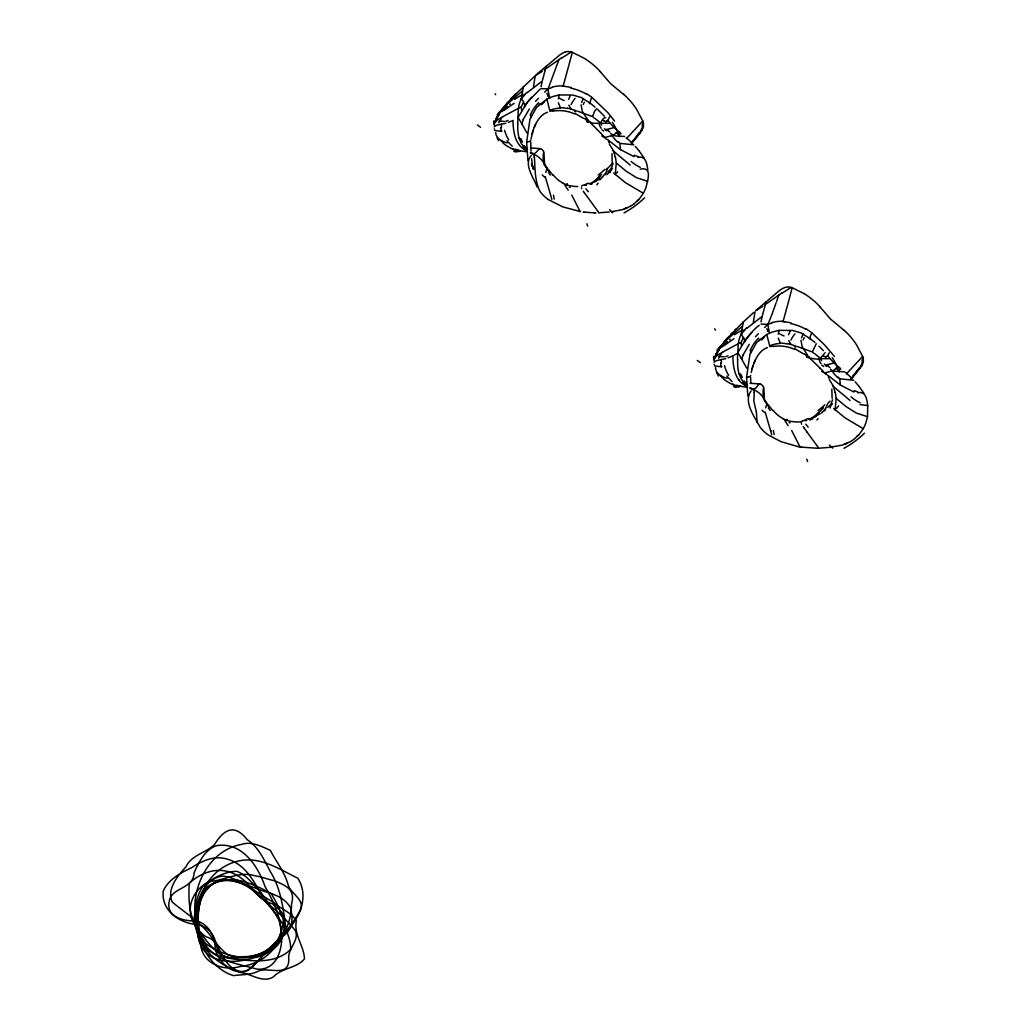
<?xml version="1.0" encoding="UTF-8"?>
<svg xmlns="http://www.w3.org/2000/svg" width="1031" height="1031" viewBox="0 0 1031 1031"><rect width="100%" height="100%" fill="white"/><g stroke="black" fill="none" stroke-linecap="round" stroke-linejoin="round"><path stroke-width="1.5" d="M505.86 123.269L501.401 124.145L501.504 127.625M725.76 358.672L721.288 359.548L721.404 363.041M534.419 157.086C535.141 168.427 534.702 181.598 540.167 191.637A38.005 36.897 -11.9 0 0 548.196 199.511M754.318 392.489L753.816 401.111L756.251 411.408M530.785 142.226L531.042 151.157M612.221 162.885L611.937 153.696M750.671 377.63L750.723 382.978M832.12 398.301L831.837 389.099M611.306 168.13L612.942 164.006M831.192 403.533L832.584 399.757M517.549 123.746C518.877 114.493 516.093 102.533 524.843 94.891M737.449 359.162L737.706 353.259M521.299 98.783L523.439 86.54M581.084 104.853L582.322 111.374L587.709 119.88M800.984 340.269L802.157 346.648L807.299 354.87M533.452 86.939L535.128 76.41M753.339 322.355L755.014 311.826M619.863 143.67L620.482 149.637L634.129 156.66M839.762 379.086L840.381 385.053L854.029 392.064M759.216 325.268C750.323 331.866 742.23 344.638 738.016 352.306C737.835 344.947 738.144 335.9 744.73 330.294M531.055 138.824L533.104 130.318L532.022 133.914M835.329 392.566L836.193 398.417L845.936 406.51L856.374 413.096L867.509 416.627L867.728 405.608L860.009 404.552M613.677 173.04L625.289 182.564L643.318 193.261A40.17 38.985 -11.9 0 0 646.102 187.114C647.416 180.889 652.945 166.352 640.122 169.148M647.61 181.263L636.488 177.68L626.036 171.094L616.306 163.014L615.443 157.15M867.509 416.627L865.988 422.517A40.17 38.985 -11.9 0 1 863.218 428.677L845.175 417.967L833.576 408.456M563.158 86.166L572.36 52.323L584.1 58.213A73.42 71.268 -11.9 0 1 600.364 71.68M783.045 321.569L787.4 305.782M642.97 122.277L642.145 125.627M804 293.616L792.182 287.713L787.594 305.137M862.87 357.68L862.045 361.03M558.325 98.783L559.33 94.955L572.746 95.045L581.316 97.545L590.325 103.306M778.212 334.199L779.217 330.371L792.633 330.448L801.203 332.961L810.186 338.684M537.112 186.985C533.774 177.654 523.258 164.47 531.249 155.501M797.955 446.565L781.15 441.732L768.108 434.902A38.005 36.897 -11.9 0 1 760.04 427.066C754.512 416.782 743.029 401.6 751.135 390.917M753.661 312.535L743.338 321.956L741.212 334.212M541.043 86.72L542.138 81.668M760.994 321.852L762.025 317.084M526.802 132.741L521.905 123.913L522.356 122.07A33.727 31.304 6.3 0 1 523.323 119.557M746.702 368.157L741.792 359.329L742.256 357.473A33.727 31.304 6.3 0 1 743.222 354.96M751.212 372.578L752.991 365.721L751.921 369.33M546.211 66.371L545.799 67.943M766.097 301.774L765.711 303.294M545.786 172.448L547.165 167.782M765.685 407.851L767.051 403.198M494.841 123.127L495.769 120.369M714.741 358.543L715.656 355.785M565.13 185.438L568.197 190.232M785.029 420.854L788.084 425.648M494.339 128.836L495.009 130.641L501.968 131.246M714.225 364.252L714.676 365.953L719.264 366.508M592.67 116.116L594.552 111.296L596.781 108.642M812.557 351.558L816.281 343.697M545.27 69.837L542.306 80.972L527.163 92.738M607.427 168.543L605.996 172.834L603.367 175.798A67.711 14.589 -50.2 0 0 602.413 176.907M765.208 305.086L762.193 316.375L747.05 328.142M830.097 401.123C826.024 403.959 826.991 408.701 823.254 411.201A67.711 14.589 -50.2 0 0 822.313 412.323M615.198 174.574L616.306 163.014M835.071 410.08L836.193 398.417M558.918 59.63L548.08 88.924L552.191 87.442M778.805 295.034L776.627 301.4M581.587 102.443L583.25 98.538M801.487 337.846L803.136 333.954M568.648 99.35L570.182 95.806M788.535 334.766L790.107 331.144M771.91 314.468L776.15 302.727M771.691 315.086L767.966 324.327L772.077 322.858M589.436 103.77L591.742 97.262M809.451 338.825L811.719 332.729M766.613 334.598L756.561 342.653L750.181 353.878A39.668 38.508 -11.9 0 0 749.808 355.051L746.56 377.398L747.823 396.007M546.726 99.195L536.674 107.237L530.269 118.526A39.668 38.508 -11.9 0 0 529.908 119.635L526.661 141.982L527.924 160.591M532.963 130.782C535.746 122.766 539.935 114.763 547.564 112.211M752.862 366.185C755.633 358.182 759.834 350.179 767.464 347.615M523.207 119.506L529.367 108.977M544.265 158.516C543.724 143.902 541.468 164.2 545.773 166.519M743.106 354.922L749.253 344.393M764.151 393.919C763.675 379.421 761.329 399.268 765.479 401.613M521.402 106.58L523.336 102.713M741.289 341.996L743.222 338.129M530.578 117.663L531.506 115.704M605.687 173.569L605.133 174.716M750.478 353.079L751.393 351.12M825.599 408.933L824.62 410.879M535.566 124.364L534.277 127.29M755.465 359.767L754.164 362.706M517.794 117.869L527.447 102.146L540.064 89.169M495.189 120.756L498.875 114.866M715.089 356.172L718.775 350.269M496.13 118.501L499.893 112.031M716.03 353.917L724.896 340.758L743.235 322.046M544.69 92.107L548.118 88.846L541.056 88.653M767.824 324.456L761.007 324.056M581.51 186.16L582.979 185.168L586.523 185.065M801.396 421.576L803.046 420.545L806.745 420.584M600.957 122.302C601.756 120.833 603.882 116.658 605.725 117.779M820.895 357.602L825.174 352.679M607.272 121.194L609.656 116.838M827.339 356.288L829.22 352.847M540.205 148.748C537.576 148.67 535.914 155.501 532.305 153.413M760.105 384.163L759.035 383.893L755.633 388.378L752.153 388.816L756.342 390.994A20.826 17.256 61.4 0 1 763.829 398.391M643.215 193.467L639.207 199.112L634.001 203.893M863.102 428.87L859.145 434.476L853.99 439.232M641.823 130.563L635.354 138.992M861.761 365.876L855.24 374.395M639.001 132.767L637.403 135.319L639.297 133.592A5.451 2.977 39.5 0 1 639.929 133.167M858.9 368.183L857.328 370.683L859.184 368.995A5.451 2.977 39.5 0 1 859.828 368.57M523.452 102.52L524.599 104.44M743.338 337.923L741.714 334.663M719.728 347.524L715.746 355.553L716.996 352.808A46.653 45.287 -11.9 0 1 717.963 350.991L718.13 350.695A54.063 52.478 -11.9 0 1 720.965 346.261M495.125 122.393L497.702 119.48M715.024 357.796L717.602 354.883M613.432 134.932L618.716 131.556M833.332 370.348L838.615 366.972M721.416 345.63L727.899 337.524M631.423 142.922L637.493 135.332L631.513 143.245M851.155 378.545L857.302 370.735L852.933 376.263M852.689 377.05L851.206 378.918L854.57 375.142M626.384 138.657L642.738 121.001L636.746 109.608A72.801 70.662 -11.9 0 0 623.716 94.388M846.515 373.763L862.625 356.417L856.632 345.011A72.801 70.662 -11.9 0 0 843.616 329.804M631.475 143.296L634.722 139.688M598.289 177.963L601.563 174.394M818.318 413.199L821.707 409.565M598.006 178.299L595.183 181.624L589.204 183.943M817.892 413.702L815.07 417.027M508.012 102.121L501.53 110.214A54.063 52.478 -11.9 0 0 498.244 115.279L498.076 115.575A46.653 45.287 -11.9 0 0 497.097 117.405L495.859 120.137L501.324 109.943L512.497 97.146M494.081 126.865L496.504 125.267L501.401 124.145M600.88 178.685L602.413 176.894M713.968 362.268L716.403 360.67L721.288 359.548M821.681 413.031L822.3 412.31M535.566 101.36L538.427 98.306M755.452 336.776L758.326 333.709M610.816 168.981L607.903 171.997M830.702 404.384L827.79 407.413M638.601 199.782L637.287 200.684M539.097 104.801L540.18 103.68M758.996 340.217L760.066 339.096M610.068 170.643L610.868 169.793M609.089 171.687L609.914 170.811M534.393 76.552L512.562 97.21M735.722 329.185L735.039 329.907M510.706 99.144L515.822 93.782M730.605 334.547L732.229 332.845M612.891 162.962L612.105 163.761M611.95 163.916L606.28 169.715M209.963 886.157C196.148 896.712 197.282 917.075 198.687 932.604C202.836 953.83 222.103 966.021 241.009 972.568C251.616 974.076 262.841 983.29 273.292 976.988C281.811 967.684 296.915 968.289 304.467 958.856C304.081 945.878 293.564 934.717 296.335 921.16C291.721 912.087 280.174 909.058 273.112 901.983C256.319 893.31 242.401 878.773 223.057 876.066C203.004 877.845 192.591 906.507 197.965 924.266C193.583 970.738 244.205 966.176 271.913 950.208C284.169 942.179 287.572 924.859 280.29 912.512C278.757 905.669 274.491 899.792 271.398 893.619C263.227 889.328 254.812 884.907 245.894 882.304C228.985 875.886 199.176 881.093 199.756 903.749C195.606 921.817 198.777 941.587 208.881 957.116C214.822 965.39 223.624 972.71 233.444 975.61C242.066 974.45 251.1 975.158 258.987 970.815C269.246 967.104 288.396 977.504 288.848 959.797C286.979 949.126 299.544 940.71 295.485 930.916C284.079 915.979 268.911 904.973 255.108 892.498C244.089 881.943 225.274 876.041 211.574 884.869C196.393 897.254 196.857 918.26 200.091 935.761C202.205 953.314 221.613 957.412 236.073 959.358C254.67 961.24 276.295 963.637 290.678 949.345C290.678 929.227 274.993 913.195 262.841 898.297C254.219 880.629 243.767 861.13 222.271 858.05C211.394 856.49 200.233 861.903 191.276 867.909C180.438 872.729 168.337 879.804 163.298 890.848C160.81 909.935 178.737 922.835 195.98 924.42C205.736 925.322 212.914 932.475 215.531 941.612C221.278 953.933 229.101 973.908 245.662 971.357C257.557 964.694 264.387 951.948 274.89 943.429C293.062 928.248 312.432 901.597 297.869 878.257C280.857 869.919 263.64 858.398 244.192 860.099C224.127 861.942 206.393 877.162 201.264 896.854C191.147 911.249 192.204 930.697 204.602 943.623C215.982 961.652 238.509 963.779 257.041 969.127C281.154 971.138 285.677 937.733 279.001 920.142C273.279 909.87 266.642 900.024 259.554 890.694C252.672 883.838 246.151 874.791 236.872 871.337C224.59 871.363 213.172 878.18 203.635 885.41C191.83 900.682 194.266 926.805 200.684 944.512C202.256 963.56 223.65 971.576 239.862 966.55C258.536 964.913 277.584 952 280.87 932.488C280.625 915.953 273.035 900.63 265.07 886.647C257.918 865.821 242.117 841.85 216.806 845.6C205.272 849.016 198.687 862.535 194.047 872.883C193.764 888.67 172.293 887.42 169.496 900.115C164.818 917.1 183.827 921.443 196.586 920.915C207.875 923.724 214.384 935.388 215.079 946.381C216.252 961.536 234.192 977.839 249.102 969.552C259.116 961.201 265.946 949.641 276.604 941.883C285.187 932.9 292.984 922.951 299.222 912.203C307.47 900.102 289.995 894.289 287.817 883.709C284.182 871.504 276.102 861.465 270.29 850.317C261.578 846.438 251.113 840.922 241.422 844.441C199.756 851.864 181.134 911.224 205.916 943.777C220.57 954.229 240.945 961.047 258.497 954.358C279.478 947.734 291.812 925.181 291.477 904.135C295.884 889.096 285.51 885.668 274.697 880.732C267.944 879.495 261.629 876.634 254.876 875.77C239.488 870.873 224.797 880.448 209.396 881.531C192.488 889.315 183.75 910.347 195.864 926.418C206.445 940.697 218.817 961.472 239.553 957.825C259.632 959.242 278.615 945.917 285.806 927.591C283.19 908.195 280.935 888.606 270.341 871.595C264.245 860.215 258.601 847.005 247.298 839.762C234.565 823.537 224.114 829.014 214.603 844.415C205.826 853.14 191.586 854.738 185.812 867.007C177.5 875.899 166.506 889.508 172.125 901.906C189.317 916.649 211.716 928.184 218.379 951.845C224.565 961.343 237.658 956.188 246.989 956.6C256.204 955.956 265.186 952.386 272.042 946.123C279.607 940.04 282.172 930.065 283.525 920.876C285.664 912.551 277.081 908.401 272.261 903.62C258.549 900.926 252.543 886.505 241.989 878.773C224.797 865.073 204.512 869.326 189.253 883.296C188.119 901.326 189.047 925.451 205.878 936.676C215.775 939.318 219.822 949.847 228.16 954.783C237.671 958.894 248.471 956.394 258.51 956.613C270.612 954.616 276.166 941.857 284.904 934.653C293.294 928.145 292.765 917.19 290.678 907.976C282.558 893.8 267.197 893.581 254.232 887.627C240.945 883.464 224.049 873.837 211.6 885.062M823.55 407.748L822.326 408.959M764.59 327.51L767.554 324.726M599.965 175.94L597.8 177.976M819.864 411.343L817.635 413.444M505.86 105.355L508.025 103.396M725.747 340.771L727.925 338.799M597.645 178.118L590.66 184.085M817.57 413.495L811.178 418.998M535.025 75.972L538.143 73.111M755.865 310.511L779.707 290.33A32.592 31.639 -11.9 0 1 782.568 288.551L782.787 288.448A15.452 15.001 -11.9 0 1 784.965 287.494L785.261 287.404A10.091 9.794 -11.9 0 1 789.926 287.121A11.534 11.199 -11.9 0 1 791.048 287.365L792.182 287.713M538.259 73.008L559.807 54.914A32.592 31.639 -11.9 0 1 562.681 53.148L562.887 53.045A15.452 15.001 -11.9 0 1 565.065 52.078L565.375 51.988M509.159 102.404L518.129 94.594A67.711 12.578 -41.2 0 1 519.25 93.666L522.292 91.089M729.046 337.82L738.028 330.01A67.711 12.578 -41.2 0 1 739.137 329.082L742.191 326.505M809.889 420.017L810.869 419.694M526.712 142.085L530.127 141.299L530.823 140.061M746.599 377.501L748.003 377.153M633.64 204.164L630.676 206.097M853.539 439.567L850.562 441.513M503.875 110.407L514.108 103.332M765.092 304.686L781.833 292.933M723.762 345.81L734.008 338.735M544.291 69.915L561.947 57.517M600.39 178.337L595.235 181.508M820.289 413.753L809.09 419.359M762.811 306.297L755.994 310.589M605.841 137.265L611.576 135.718M825.728 372.668L831.154 371.186M542.345 71.294L536.133 75.16M858.488 435.198L857.186 436.087M600.493 179.368L599.668 179.922M626.023 208.004L623.304 209.37A39.668 38.508 -11.9 0 1 622.17 209.718L611.151 211.755M845.91 443.407L843.203 444.786A39.668 38.508 -11.9 0 1 842.056 445.134L829.388 447.364M563.145 183.402L566.006 184.588L567.127 184.072M785.777 420.068L787.014 419.488M630.341 206.29L624.193 209.074M850.227 441.706L844.093 444.477M737.32 353.478L734.188 355.128M568.39 53.599L571.187 52.181M788.29 289.015L791.073 287.585M738.325 343.723L722.254 352.293M518.425 108.307L502.355 116.877M518.954 108.036L520.81 107.147M738.84 343.439L740.709 342.55M513.013 120.343C513.064 131.246 514.907 145.307 526.3 150.616M732.951 355.734C732.886 366.495 734.768 380.555 745.98 385.903M732.873 355.772L728.195 357.86M511.866 120.911L508.309 122.457M812.969 418.805L812.26 419.114M626.835 208.043L626.874 208.03A27.064 7.359 -34.4 0 1 625.985 208.43M592.271 183.75L591.523 184.059M606.112 121.271L608.032 120.563M825.999 356.687L827.932 355.966M550.412 111.271L552.874 110.549M780.222 343.413A31.832 30.672 -27.5 0 0 769.68 345.823L770.067 346.609L772.773 345.965M609.708 128.72L614.257 127.599M830.045 364.007L834.156 363.015M829.375 364.188L825.973 364.987M608.947 128.914L606.086 129.584M599.978 123.243L609.166 123.385M819.864 358.659L830.11 358.659M586.317 184.652L584.706 184.949M806.332 420.042L804.412 420.39M619.257 134.107L621.087 133.759M839.105 369.536L840.793 369.201M832.429 370.954L830.393 369.111M599.63 123.308L592.67 123.269L587.258 120.859M611.705 135.692L612.259 135.602A10.22 3.441 46.6 0 0 618.2 142.497M819.516 358.724C817.673 360.18 808.781 357.254 810.173 358.492M559.33 94.955L553.222 96.424A40.17 38.985 -11.9 0 0 546.894 99.105L549.639 110.085M779.178 330.371L773.121 331.827A40.17 38.985 -11.9 0 0 766.78 334.508L769.654 345.823M609.553 123.333L610.21 123.256M609.269 211.974L598.405 212.837M829.053 447.402L818.885 448.227M844.724 371.843L834.814 371.237M624.554 136.453L615.455 135.937L610.558 133.746M748.171 377.127L750.31 376.547L750.684 375.413M853.784 380.297L840.523 378.88M817.905 448.266L801.487 447.17M595.879 212.889L594.913 212.889M594.823 212.889L584.255 212.141M752.102 383.429L759.035 383.893M751.767 383.416L750.104 383.364M530.372 147.961L539.136 148.49M647.816 170.063C647.03 164.329 645.986 155.23 637.905 157.421M867.715 405.557C866.942 399.809 865.924 390.633 857.792 392.837M721.855 366.649L719.561 366.52M588.598 122.341L587.219 121.671M808.484 357.744L807.118 357.074M839.092 371.895L839.17 371.907A9.511 2.655 45.9 0 1 838.744 370.812M784.527 321.724L790.919 322.806M583.971 212.102L583.275 212.012M516.415 150.694L515.139 149.907L526.261 151.763M801.203 447.132L800.52 447.016M580.492 211.587L562.784 206.896L548.221 199.499M799.36 446.823L800.043 446.939L791.653 430.481M798.896 446.732L798.02 446.578M746.947 387.308L735.026 385.426L736.314 386.097M834.62 371.199L834.002 371.07M547.964 88.898L549.652 98.576M767.85 324.301L769.358 332.626M567.578 108.113L576.007 110.601M787.465 343.529L795.906 346.004M571.032 87.403L564.627 86.32A33.984 29.667 -2.4 0 0 563.145 86.295M751.934 388.764L753.133 389.563M591.858 116.361L577.36 111.077M811.758 351.777L797.259 346.493M507.149 142.884C502.071 141.582 495.988 138.554 495.679 132.612M727.035 378.287C721.777 376.998 715.566 373.673 715.514 367.513M620.494 143.438L633.846 144.843M751.767 388.803L750.078 388.094L753.545 389.963M567.037 184.923L565.98 184.575M786.924 420.326L783.045 418.818M572.295 52.297L571.148 51.962A11.534 11.199 -11.9 0 0 570.066 51.705A10.091 9.794 -11.9 0 0 565.362 51.95M533.658 154.547L530.411 152.704L536.442 155.578A20.826 17.256 61.4 0 1 543.93 162.975M751.225 388.507L750.053 387.669M530.475 152.472L533.246 154.16M605.017 121.258L603.973 120.82M824.916 356.662L823.872 356.223M605.429 138.051A14.344 1.443 53 0 1 605.261 137.754L604.501 136.968M605.249 137.754L602.078 136.169M618.085 133.978L615.868 132.87M837.971 369.382L835.767 368.273M574.898 113.358L583.494 118.346M794.798 348.762L803.381 353.762M822.712 355.669L823.163 355.901A10.864 2.668 36.3 0 0 823.717 356.133M602.787 120.24L603.277 120.485A10.864 2.668 36.3 0 0 603.831 120.73M586.407 93.55L591.137 96.772M806.306 328.953L810.688 331.93M630.147 165.05L614.012 151.596L609.347 144.108M850.047 400.453L833.911 386.999L829.246 379.511M807.028 356.198L809.438 357.821L808.278 356.223M620.482 149.637L607.362 139.443M840.381 385.053L827.249 374.846M620.533 132.947L619.09 131.839M840.471 368.389L839.002 367.268M512.961 148.541C519.405 152.678 502.509 144.752 502.432 141.724M732.861 383.957C739.111 388.004 722.37 380.13 722.331 377.127M590.827 103.68L595.119 107.185M810.753 339.122L813.627 341.429M605.545 137.999L606.112 139.172M825.947 373.815L825.367 373.351A14.344 1.443 53 0 1 825.148 373.17M811.758 332.768L823.885 344.186M591.91 97.391L607.826 112.585L614.54 121.014M618.097 131.066L614.811 128.128M837.958 366.443L834.672 363.505M814.103 341.828L814.967 342.55M845.613 372.5L846.58 373.325M626.307 137.587L632.673 143.605M623.665 94.452L610.648 83.691L600.3 71.732M843.551 329.856L830.548 319.094L820.199 307.135M846.644 373.39L851.735 378.158M606.486 130.666L604.462 128.682M826.385 366.069L824.362 364.098M745.864 384.511L745.194 383.893M820.122 368.273L811.191 359.445M820.238 368.389L823.034 371.018M597.761 109.518L604.334 116.168M821.965 371.585L824.903 373.106L824.452 372.436M810.276 358.582L811.036 359.304M593.92 117.895L593.031 117.019M818.962 346.145L823.421 350.695M813.923 353.401L812.866 352.37M619.67 143.025L618.239 141.634M839.556 378.429L838.255 377.153M525.295 148.49L521.402 143.683L518.993 138.012M824.465 344.754L834.427 356.417M521.789 99.234L523.722 101.914M613.729 127.071L610.752 123.9M833.615 362.487L830.651 359.304M744.872 383.584L741.302 379.086L738.879 373.415A37.632 27.27 -80.2 0 1 737.706 359.149M550.103 111.129L549.665 110.149M604.334 136.788L588.095 120.421M855.202 381.844L858.771 386.058M635.302 146.441L638.795 150.526M772.799 410.634L768.172 404.68M552.912 175.218L548.286 169.264M527.576 149.998L524.328 145.59M829.813 358.311L828.821 357.074M609.927 122.895L608.47 121.104M721.623 376.276L720.94 375.426M858.991 386.316L863.914 393.301M639.156 150.977L644.027 157.885M746.844 384.64L744.214 381.006M818.318 447.454L806.977 432.053M598.431 212.051L584.422 192.797M806.848 356.79L806.41 356.069M586.961 121.374L586.51 120.666M804.193 428.045L803.136 426.628M584.306 192.629L583.25 191.212M804.309 428.2L806.861 431.886M790.983 344.418L788.741 340.591M571.097 109.015L568.841 105.188M521.003 139.082L522.498 142.098M738.531 353.697L741.186 358.131M518.632 118.294L521.905 123.913M821.604 360.515L820.792 359.226M601.717 125.099L600.88 123.784M549.51 172.641L549.046 171.906M763.881 398.353L767.309 404.629M769.216 407.76L767.657 405.222M571.754 195.065L580.079 211.523M543.981 162.95L547.654 169.612M548.866 171.623L547.976 170.179M826.011 374.575L825.444 373.647M545.927 166.803L547.332 169.587M780.196 342.756L778.237 338.155M560.233 107.224L558.351 102.739M765.569 401.768L767.116 404.629M741.792 359.329L741.276 358.311M742.384 377.514L740.902 374.485A8.686 3.853 -25.8 0 0 738.737 373.544M531.39 164.225L533.646 169.187M743.66 337.421L744.498 339.843M825.973 358.376L825.599 357.306M606.099 123.011L605.7 121.864M801.641 424.166L801.319 423.161M581.755 188.763L581.42 187.745M756.999 422.388L756.47 412.606M549.729 110.356L549.755 110.42A31.832 30.672 -27.5 0 1 560.323 107.997M862.625 356.417L862.921 357.345M642.738 121.001L643.035 121.929M763.456 387.437L763.713 388.416M543.569 152.034L543.827 153.013M744.833 340.99L744.55 340.011M524.947 105.6L524.624 104.492M863.011 357.641L863.166 358.234A8.583 8.338 -11.9 0 1 863.269 358.711L863.424 360.438A11.161 10.826 -11.9 0 1 861.8 365.631M643.125 122.238L643.28 122.831A8.583 8.338 -11.9 0 1 643.37 123.295M771.768 434.786L765.221 412.245M551.869 199.383L545.322 176.842M714.354 360.631L714.238 359.948M494.468 125.267L494.339 124.532M533.323 169.161L532.086 164.367L532.975 167.834M838.693 370.76L838.577 370.065M618.78 135.306L618.677 134.584M770.698 430.468L770.904 431.319M756.393 412.181L756.29 411.614M741.508 345.797L741.173 342.82M643.383 123.32L643.537 125.022A11.161 10.826 -11.9 0 1 641.913 130.228M521.609 110.356L521.274 107.366M532.447 165.553L531.609 158.581M544.587 165.437L544.265 158.838M764.371 399.5L764.164 394.409M753.816 389.886A30.492 10.864 -15.4 0 1 753.945 392.566M801.59 421.795A37.632 33.688 13.5 0 1 786.885 420.493M786.898 419.836A8.416 0.709 -60.3 0 1 787.297 419.681M783.135 418.663A30.376 27.386 13.2 0 1 773.16 410.402M770.286 410.506A40.377 3.995 54.9 0 1 768.366 407.954M764.822 412.529A135.615 31.072 -33.8 0 1 762.128 410.248M774.139 434.476A217.773 34.732 -72.2 0 1 773.379 430.52M740.451 386.161A29.345 10.8 72.6 0 1 736.456 386.741M740.477 386.367A32.27 31.897 -44.9 0 1 736.869 385.156M739.188 379.936A34.1 9.524 88.1 0 1 739.034 380.4M727.976 355.811A31.948 22.811 -54.6 0 1 725.721 356.752M732.126 381.599A29.899 8.454 59.4 0 1 726.894 376.006M728.646 375.31A22.154 12.411 76.9 0 1 724.471 365.683M721.159 366.92A21.316 13.313 86.6 0 1 720.669 363.105M744.446 384.511A80.998 13.996 84.8 0 1 742.604 382.527M697.24 360.399A123.784 7.049 33.8 0 1 700.436 362.693M733.634 386.586A117.972 9.923 15.3 0 1 735.825 387.527M714.689 328.812A89.182 2.075 55.8 0 1 715.527 330.075M724.252 356.739A51.589 10.542 -13 0 1 718.852 356.43M717.937 354.909A22.244 7.14 -8 0 1 722.654 352.383M808.807 418.586A33.727 30.208 6.9 0 1 806.113 419.23M824.826 404.758A49.011 35.711 -39.2 0 1 818.073 410.467M838.628 405.879A53.573 39.062 -42.1 0 1 836.334 408.56M761.509 340.037A53.573 6.083 -45.5 0 1 764.499 337.06M744.189 341.905A49.011 30.969 -50.1 0 1 751.702 332.575M740.58 334.598A10.748 2.307 -37.9 0 1 740.993 334.379M734.536 334.766A24.667 8.158 -43.3 0 1 743.042 329.907M717.022 350.308A23.674 11.792 -17.8 0 1 721.803 345.256M714.058 359.987A38.276 15.89 -10.8 0 1 713.645 356.352M830.071 408.031A58.96 17.759 7 0 1 832.442 403.791M767.786 331.441A58.96 3.673 75.4 0 1 766.858 328.618M744.472 329.984A32.837 16.29 -45.5 0 1 746.856 327.781M822.519 371.366A55.223 9.305 -19.5 0 1 822.171 371.186M827.97 365.129A52.568 8.918 -34.5 0 1 825.973 365.837M832.249 357.705A52.491 48.328 35 0 1 838.499 370.335M833.022 386.148A35.209 33.392 -36.5 0 1 835.149 392.605M821.797 365.219A27.541 5.091 61.7 0 1 823.679 366.508M829.13 378.209A14.769 0.941 54.2 0 1 828.318 377.024M772 322.6A28.881 26.007 -2.3 0 1 783.07 321.337M783.032 321.698A33.984 29.667 -2.4 0 1 784.514 321.814M790.725 323.541A52.491 48.38 -6.3 0 1 806.036 329.353M807.518 354.793A51.898 13.609 -44.2 0 1 806.397 354.806M807.041 357.28A55.223 10.877 -70.3 0 1 806.732 357.113M804.167 353.801A20.44 0.954 34.5 0 1 809.245 357.37M772.876 346.545A36.253 35.466 3.2 0 1 794.527 349.341M781.807 293.371A19.834 3.08 -34.4 0 1 787.684 289.737M794.514 346.7A45.712 11.135 15.1 0 1 795.764 347.138M780.183 343.143A31.677 29.59 -17.9 0 1 787.362 343.916M784.063 335.951A106.167 29.796 -14.4 0 1 779.578 333.735M790.97 340.075A64.463 22.553 -19.3 0 1 794.914 333.902M838.1 377.9A10.22 3.441 46.6 0 1 832.275 371.096M829.916 367.526A12.037 1.714 37.1 0 1 827.365 365.618M821.088 363.737A12.037 5.168 39.8 0 1 819.091 359.162M803.033 339.985A59.978 23.855 -15.3 0 1 804.335 337.575M819.722 357.693A10.22 1.882 36.8 0 1 814.954 353.775M789.218 422.878A117.972 17.437 78.6 0 1 790.094 422.658M807.595 461.476A120.898 9.356 66.8 0 1 806.783 459.156M785.558 420.893A79.799 7.861 6 0 1 785.094 420.004M832.674 448.189A89.182 5.954 42 0 1 829.491 445.031M808.188 427.143A157.331 16.419 32.2 0 1 805.778 424.153M846.735 443.317A27.064 7.359 -34.4 0 1 845.884 443.833M864.416 433.2A23.571 5.116 -33.8 0 1 843.951 448.317M750.065 350.682A23.365 12.617 -64.5 0 1 758.545 338.129M860.189 402.734A64.463 39.178 83.2 0 1 851.026 396.832M857.844 391.883A59.978 39.629 82.9 0 1 854.196 390.633M760.169 383.983A5.864 5.683 -11.9 0 1 763.649 387.372M804.038 293.564A73.42 71.268 -11.9 0 1 820.251 307.083M718.555 376.122A39.9 27.837 2.2 0 1 716.919 373.042M721.996 377.14A60.661 29.731 26.4 0 1 721.288 376.276M718.71 358.221A32.644 17.385 -31 0 1 721.185 354.045M721.88 347.202A25.337 9.202 -39.1 0 1 727.306 341.454M727.087 338.838A33.404 3.763 -40.5 0 1 728.389 337.691M818.073 418.573A30.402 18.584 -43.7 0 1 816.887 419.965M729.536 339.869A30.402 0.786 -46.3 0 1 730.141 339.225M862.728 360.902A19.834 11.315 -57.5 0 1 859.467 368.454M519.07 137.961A37.632 27.27 -80.2 0 1 517.807 123.746M518.851 138.141A8.686 3.853 -25.8 0 1 520.951 139.108M533.916 154.47A30.492 10.864 -15.4 0 1 534.045 157.163M577.734 186.547A37.632 33.688 13.5 0 1 566.986 185.077M567.011 184.42A8.416 0.709 -60.3 0 1 567.411 184.278M563.235 183.26A30.376 27.386 13.2 0 1 553.273 174.999M550.386 175.09A40.377 3.995 54.9 0 1 548.466 172.538M544.922 177.126A135.615 31.072 -33.8 0 1 542.242 174.845M554.253 199.073A217.773 34.732 -72.2 0 1 553.492 195.117M520.139 151.016A29.345 10.8 72.6 0 1 516.557 151.338M508.077 120.408A31.948 22.811 -54.6 0 1 505.821 121.336M512.239 146.183A29.899 8.454 59.4 0 1 506.994 140.603M508.76 139.894A22.154 12.411 76.9 0 1 504.571 130.28M501.272 131.517A21.316 13.313 86.6 0 1 500.782 127.689M524.547 149.108A80.998 13.996 84.8 0 1 522.704 147.124M477.34 124.996A123.784 7.049 33.8 0 1 480.536 127.29M513.734 151.183A117.972 9.923 15.3 0 1 515.938 152.111M519.083 150.513A32.27 31.897 -44.9 0 1 515.5 149.095M495.06 93.808A89.182 2.075 55.8 0 1 495.64 94.659M504.365 121.336A51.589 10.542 -13 0 1 498.965 121.014M498.037 119.493A22.244 7.14 -8 0 1 502.754 116.98M588.92 183.183A33.727 30.208 6.9 0 1 586.214 183.814M604.939 169.342A49.011 35.711 -39.2 0 1 598.186 175.051M617.595 171.829A53.573 39.062 -42.1 0 1 616.448 173.156M541.623 104.634A53.573 6.083 -45.5 0 1 544.6 101.657M524.302 106.489A49.011 30.969 -50.1 0 1 531.803 97.159M520.694 99.195A10.748 2.307 -37.9 0 1 521.106 98.963M514.637 99.363A24.667 8.158 -43.3 0 1 523.155 94.491M497.122 114.892A23.674 11.792 -17.8 0 1 501.917 109.84M494.158 124.571A38.276 15.89 -10.8 0 1 493.759 120.949M610.172 172.615A58.96 17.759 7 0 1 612.543 168.375M609.373 172.061A32.837 3.712 -45.8 0 1 606.898 174.677M548.028 96.424A58.96 3.673 75.4 0 1 546.958 93.215M524.573 94.568A32.837 16.29 -45.5 0 1 526.957 92.378M602.632 135.963A55.223 9.305 -19.5 0 1 602.272 135.77M608.071 129.726A52.568 8.918 -34.5 0 1 606.073 130.434M612.362 122.289A52.491 48.328 35 0 1 618.265 133.966M613.136 150.745A35.209 33.392 -36.5 0 1 615.249 157.202M601.898 129.803A27.541 5.091 61.7 0 1 603.779 131.092M609.244 142.806A14.769 0.941 54.2 0 1 608.432 141.608M552.101 87.197A28.881 26.007 -2.3 0 1 563.171 85.921M570.826 88.138A52.491 48.38 -6.3 0 1 586.136 93.95M587.631 119.377A51.898 13.609 -44.2 0 1 585.84 119.338M587.155 121.864A55.223 10.877 -70.3 0 1 586.845 121.71M584.281 118.397A20.44 0.954 34.5 0 1 589.345 121.954M552.977 111.129A36.253 35.466 3.2 0 1 574.628 113.938M561.908 57.955A19.834 3.08 -34.4 0 1 567.797 54.334M574.628 111.296A45.712 11.135 15.1 0 1 575.878 111.735M560.297 107.727A31.677 29.59 -17.9 0 1 567.462 108.5M564.163 100.548A106.167 29.796 -14.4 0 1 559.691 98.332M571.071 104.672A64.463 22.553 -19.3 0 1 575.027 98.486M610.03 132.123A12.037 1.714 37.1 0 1 607.465 130.215M601.202 128.334A12.037 5.168 39.8 0 1 599.204 123.746M583.134 104.569A59.978 23.855 -15.3 0 1 584.435 102.159M599.836 122.277A10.22 1.882 36.8 0 1 595.067 118.372M619.27 136.543A9.511 2.655 45.9 0 1 618.858 135.396M569.318 187.462A117.972 17.437 78.6 0 1 570.207 187.255M587.709 226.073A120.898 9.356 66.8 0 1 586.884 223.753M565.658 185.49A79.799 7.861 6 0 1 565.194 184.588M612.788 212.773A89.182 5.954 42 0 1 609.592 209.628M588.301 191.727A157.331 16.419 32.2 0 1 585.879 188.75M644.53 197.784A23.571 5.116 -33.8 0 1 624.051 212.914M530.179 115.266A23.365 12.617 -64.5 0 1 538.646 102.726M640.303 167.318A64.463 39.178 83.2 0 1 631.127 161.429M637.957 156.48A59.978 39.629 82.9 0 1 634.297 155.23M540.27 148.567A5.864 5.683 -11.9 0 1 543.749 151.957M498.669 140.706A39.9 27.837 2.2 0 1 497.161 137.935M502.097 141.737A60.661 29.731 26.4 0 1 501.388 140.873M498.811 122.818A32.644 17.385 -31 0 1 501.298 118.642M501.981 111.786A25.337 9.202 -39.1 0 1 507.407 106.038M507.2 103.422A33.404 3.763 -40.5 0 1 508.502 102.275M598.173 183.157A30.402 18.584 -43.7 0 1 596.807 184.781M509.636 104.453A30.402 0.786 -46.3 0 1 510.255 103.822M642.841 125.498A19.834 11.315 -57.5 0 1 639.568 133.051"/></g></svg>
